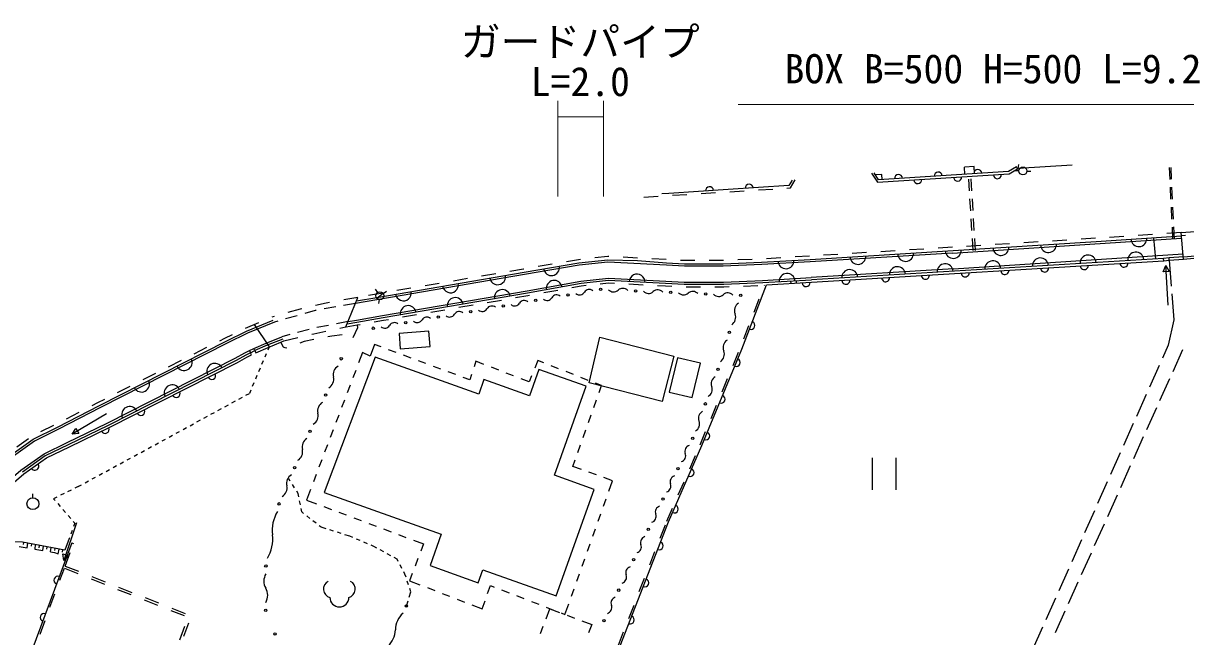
# Model space of a CAD drawing. Units: millimetres, scale not verified. Extents: x 40000 to 680000, y 20000 to 380000.
# Drawn here: x 255014 to 328033, y 299787 to 338342 of the extents above; entities that cross this region are included whole.
import ezdxf
from ezdxf.enums import TextEntityAlignment as Align

# ---------------------------------------------------------------- set-up
doc = ezdxf.new("R2010")
doc.units = ezdxf.units.MM
doc.header["$LTSCALE"] = 1000
for name, color, linetype, lineweight in [('M-BGD', 7, 'Continuous', 25), ('M-BGD-EXST', 7, 'Continuous', 25), ('M-STR-HTXT', 7, 'Continuous', 13)]:
    doc.layers.add(name, color=color, linetype=linetype, lineweight=lineweight)
doc.styles.add('ＭＳ ゴシック', font='')
doc.styles.get('ＭＳ ゴシック').set_extended_font_data('MS Gothic')

msp = doc.modelspace()

# ---------------------------------------------------------------- linework, layer by layer
at = {"layer": 'M-BGD'}
for p, q in [((314745, 329329), (314130, 329294)), ((314772, 328884), (314745, 329329)), ((314158, 328846), (314130, 329294)), ((317553, 329066), (317303, 329075)), ((317470, 329184), (317392, 329313)), ((317470, 329184), (317517, 329209)), ((318053, 329053), (318303, 329049)), ((327044, 328531), (327007, 329280)), ((327144, 328536), (327107, 329285)), ((301189, 327866), (302087, 327922)), ((302985, 327978), (303200, 327992)), ((303311, 328471), (303112, 328137)), ((303200, 327992), (303498, 328491)), ((314451, 327805), (314405, 328553)), ((314600, 327814), (314555, 328562)), ((327105, 327283), (327068, 328032)), ((327205, 327288), (327168, 328037)), ((294003, 327416), (294901, 327472)), ((295799, 327528), (296698, 327584)), ((297596, 327641), (298494, 327697)), ((299392, 327753), (300291, 327810)), ((314526, 326557), (314481, 327305)), ((314676, 326566), (314631, 327314)), ((327167, 326034), (327130, 326783)), ((327267, 326039), (327230, 326788)), ((314602, 325309), (314556, 326058)), ((314752, 325318), (314706, 326067)), ((322403, 324624), (327763, 324984)), ((324152, 324945), (323254, 324885)), ((325948, 325066), (325050, 325006)), ((327743, 325187), (326846, 325127)), ((327228, 324786), (327192, 325535)), ((327328, 324791), (327291, 325540)), ((327743, 325187), (329240, 325287)), ((328011, 325005), (327762, 324988)), ((304441, 323504), (322403, 324624)), ((313373, 324265), (312475, 324209)), ((313388, 323901), (327776, 324837)), ((315170, 324377), (314271, 324321)), ((314677, 324061), (314632, 324810)), ((314827, 324070), (314782, 324819)), ((316966, 324489), (316068, 324433)), ((318763, 324601), (317864, 324545)), ((320559, 324713), (319661, 324657)), ((322356, 324825), (321457, 324769)), ((325997, 324855), (326129, 323526)), ((289885, 323480), (289127, 323350)), ((290015, 323494), (289885, 323480)), ((289909, 323278), (291737, 323481)), ((291731, 323685), (290910, 323594)), ((291805, 323681), (291731, 323685)), ((291737, 323481), (293588, 323429)), ((293602, 323584), (292703, 323632)), ((295399, 323487), (294501, 323535)), ((300796, 323504), (299897, 323466)), ((301394, 323325), (304441, 323504)), ((302594, 323599), (301695, 323547)), ((304391, 323705), (303492, 323652)), ((313388, 323901), (304449, 323358)), ((313389, 323898), (304450, 323354)), ((306187, 323817), (305289, 323761)), ((307984, 323929), (307085, 323873)), ((309780, 324041), (308882, 323985)), ((311577, 324153), (310678, 324097)), ((313453, 322903), (327869, 323841)), ((326648, 323416), (326637, 323565)), ((326995, 323449), (326982, 323598)), ((326995, 323449), (327892, 323512)), ((327886, 323662), (328634, 323715)), ((286436, 322891), (285578, 322745)), ((286465, 322896), (286436, 322891)), ((286471, 322691), (289909, 323278)), ((289925, 323129), (286496, 322543)), ((288240, 323199), (287353, 323048)), ((291741, 323330), (289925, 323129)), ((295420, 323132), (291741, 323330)), ((293588, 323429), (295428, 323282)), ((296552, 323076), (295420, 323132)), ((295428, 323282), (296555, 323226)), ((296560, 323429), (296298, 323442)), ((298985, 323073), (296552, 323076)), ((296555, 323226), (298982, 323223)), ((297198, 323429), (296560, 323429)), ((298978, 323427), (298098, 323428)), ((298998, 323428), (298978, 323427)), ((298982, 323223), (301394, 323325)), ((301402, 323175), (298985, 323073)), ((304450, 323354), (301402, 323175)), ((313453, 322903), (304507, 322359)), ((326616, 322727), (326783, 323112)), ((326991, 322748), (326616, 322727)), ((326921, 320616), (326783, 323112)), ((326783, 323112), (326991, 322748)), ((326995, 323449), (327117, 321828)), ((286496, 322543), (275878, 320735)), ((277228, 321115), (286471, 322691)), ((282916, 322292), (282029, 322141)), ((284691, 322594), (283804, 322443)), ((286659, 321523), (290036, 322135)), ((290036, 322135), (291769, 322327)), ((291774, 322177), (290052, 321986)), ((291257, 321972), (291777, 322030)), ((291769, 322327), (295369, 322133)), ((295361, 321984), (291774, 322177)), ((291777, 322030), (292154, 322010)), ((295369, 322133), (296526, 322076)), ((296526, 322076), (299006, 322073)), ((299006, 322073), (301452, 322177)), ((301459, 322027), (299009, 321923)), ((301452, 322177), (304508, 322356)), ((304517, 322206), (301459, 322027)), ((303246, 321985), (303237, 322135)), ((303585, 322005), (303576, 322154)), ((277593, 321387), (276706, 321236)), ((277279, 321424), (277138, 321631)), ((277228, 321056), (277611, 321378)), ((277587, 319971), (286659, 321523)), ((286685, 321374), (277613, 319824)), ((277626, 321357), (277833, 321498)), ((279367, 321688), (278480, 321537)), ((281142, 321990), (280255, 321839)), ((290052, 321986), (286685, 321374)), ((287703, 321411), (288589, 321571)), ((289475, 321732), (290068, 321840)), ((290068, 321840), (290363, 321873)), ((293052, 321961), (293951, 321913)), ((294850, 321865), (295352, 321837)), ((295352, 321837), (295749, 321818)), ((296522, 321926), (295361, 321984)), ((299009, 321923), (296522, 321926)), ((296648, 321779), (297548, 321778)), ((298448, 321777), (299011, 321777)), ((299011, 321777), (299347, 321791)), ((300247, 321829), (301146, 321867)), ((301559, 321868), (301566, 321886)), ((327155, 321329), (327278, 319708)), ((274046, 320752), (273379, 320600)), ((274259, 320791), (274046, 320752)), ((275877, 320739), (275139, 320607)), ((276029, 321117), (275144, 320954)), ((275286, 319266), (276029, 321117)), ((275944, 320899), (277228, 321115)), ((277372, 320971), (277324, 320726)), ((282382, 320491), (283270, 320643)), ((284157, 320794), (285044, 320946)), ((285931, 321097), (286709, 321230)), ((286709, 321230), (286818, 321250)), ((300914, 320188), (301237, 321028)), ((270770, 319910), (270626, 319869)), ((272213, 319963), (271491, 319757)), ((272398, 320375), (271635, 320157)), ((272502, 320399), (272398, 320375)), ((273345, 320286), (272693, 320100)), ((273416, 320299), (273345, 320286)), ((274647, 320519), (273908, 320387)), ((275945, 319680), (277587, 319971)), ((278834, 319885), (279721, 320036)), ((280608, 320188), (281495, 320339)), ((268972, 319183), (269803, 319528)), ((269043, 318993), (270718, 319687)), ((270786, 319552), (269109, 318859)), ((269511, 319407), (270459, 318000)), ((271011, 319620), (270785, 319556)), ((274190, 319357), (273454, 319215)), ((275418, 319595), (274681, 319452)), ((274894, 319180), (275286, 319266)), ((275287, 319268), (275996, 319389)), ((275971, 319533), (275353, 319428)), ((275419, 319591), (275945, 319680)), ((276016, 319195), (275705, 318562)), ((277613, 319824), (275971, 319533)), ((275989, 319388), (276016, 319195)), ((275996, 319389), (276174, 319420)), ((277060, 319578), (277638, 319680)), ((277638, 319680), (277947, 319733)), ((300269, 318507), (300592, 319348)), ((327278, 319708), (326929, 318112)), ((267358, 318386), (267673, 318546)), ((267673, 318546), (268163, 318787)), ((267764, 318363), (269043, 318993)), ((269109, 318859), (267831, 318229)), ((270278, 318245), (271253, 318633)), ((271325, 318491), (270338, 318108)), ((271761, 318773), (271252, 318637)), ((271385, 318377), (272260, 318585)), ((272969, 319095), (272244, 318902)), ((273267, 318457), (272668, 318339)), ((273136, 318793), (273273, 318826)), ((273273, 318826), (274014, 318988)), ((274394, 318679), (274150, 318631)), ((275040, 318763), (274394, 318679)), ((280488, 318986), (278627, 318838)), ((278627, 318838), (278696, 317875)), ((280565, 318024), (280488, 318986)), ((259798, 314324), (267764, 318363)), ((267831, 318229), (259866, 314191)), ((265752, 317572), (266555, 317979)), ((268925, 317624), (269230, 317770)), ((269297, 317635), (268994, 317491)), ((269229, 317773), (269495, 317906)), ((269229, 317773), (269296, 317638)), ((269296, 317638), (269559, 317771)), ((269360, 317503), (269296, 317638)), ((269559, 317771), (269495, 317906)), ((269496, 317903), (270278, 318245)), ((269559, 317771), (269618, 317634)), ((270338, 318108), (269560, 317767)), ((270458, 318001), (270375, 317807)), ((271357, 317993), (271203, 318304)), ((271511, 317921), (271357, 317993)), ((271549, 317935), (271511, 317921)), ((272668, 318339), (272396, 318240)), ((276327, 317656), (276075, 316992)), ((276806, 317422), (276327, 317656)), ((277084, 318155), (276806, 317422)), ((277496, 318001), (277084, 318155)), ((278433, 317653), (277965, 317827)), ((278696, 317875), (280565, 318024)), ((299596, 316838), (299941, 317670)), ((326929, 318112), (326563, 317290)), ((327234, 316467), (327850, 317835)), ((260279, 313205), (268325, 317287)), ((268396, 317154), (260346, 313071)), ((264147, 316758), (264950, 317165)), ((268325, 317287), (268925, 317624)), ((268994, 317491), (268396, 317154)), ((270082, 317117), (269985, 316887)), ((270277, 317577), (270180, 317347)), ((279371, 317304), (278902, 317479)), ((280308, 316956), (279839, 317130)), ((283447, 317098), (283333, 316752)), ((283952, 316901), (283447, 317098)), ((287297, 317050), (287137, 316656)), ((287337, 317146), (287297, 317050)), ((287712, 316999), (287337, 317146)), ((262542, 315944), (263344, 316351)), ((269692, 316196), (269594, 315966)), ((269887, 316656), (269789, 316426)), ((275898, 316525), (275720, 316057)), ((281245, 316607), (280777, 316781)), ((282182, 316258), (281714, 316433)), ((283177, 316277), (283063, 315931)), ((284884, 316539), (284418, 316720)), ((285816, 316177), (285350, 316358)), ((286948, 316193), (286788, 315799)), ((288642, 316632), (288177, 316815)), ((289572, 316265), (289107, 316449)), ((326360, 316834), (325750, 315463)), ((260936, 315130), (261739, 315537)), ((269496, 315736), (269399, 315506)), ((275543, 315590), (275365, 315122)), ((283063, 315931), (282651, 316084)), ((286788, 315799), (286282, 315995)), ((290503, 315898), (290037, 316082)), ((291342, 315567), (290968, 315715)), ((291192, 315144), (291342, 315567)), ((298907, 315175), (299251, 316007)), ((326414, 314643), (327029, 316011)), ((259706, 314506), (260133, 314723)), ((268562, 314724), (268781, 314843)), ((269001, 314963), (269219, 315081)), ((269301, 315276), (269219, 315081)), ((325546, 315007), (324936, 313636)), ((257157, 312967), (259798, 314324)), ((259866, 314191), (257224, 312833)), ((259332, 314314), (259706, 314506)), ((267244, 314006), (267464, 314126)), ((267684, 314245), (267903, 314365)), ((268123, 314485), (268342, 314604)), ((275188, 314655), (275010, 314187)), ((290857, 314202), (291024, 314673)), ((298217, 313513), (298562, 314344)), ((325593, 312820), (326208, 314188)), ((257731, 313491), (258531, 313902)), ((260246, 313789), (258088, 312528)), ((265927, 313289), (266147, 313409)), ((266366, 313528), (266586, 313648)), ((266805, 313767), (267025, 313887)), ((274833, 313720), (274655, 313253)), ((290522, 313260), (290689, 313731)), ((255641, 312211), (257157, 312967)), ((257224, 312833), (255718, 312081)), ((256124, 312679), (256930, 313081)), ((257780, 311985), (260279, 313205)), ((260346, 313071), (257845, 311850)), ((258088, 312528), (258317, 312879)), ((258506, 312555), (258088, 312528)), ((258317, 312879), (258506, 312555)), ((264610, 312572), (264829, 312691)), ((265049, 312811), (265268, 312930)), ((265488, 313050), (265707, 313170)), ((274478, 312785), (274300, 312318)), ((290187, 312318), (290354, 312789)), ((297528, 311850), (297873, 312681)), ((324733, 313180), (324123, 311809)), ((254161, 311154), (255641, 312211)), ((255718, 312081), (254254, 311036)), ((254606, 311722), (255339, 312245)), ((256320, 311282), (257780, 311985)), ((257845, 311850), (256396, 311153)), ((263292, 311855), (263512, 311974)), ((263731, 312094), (263951, 312213)), ((264171, 312333), (264390, 312452)), ((274123, 311850), (273945, 311383)), ((289852, 311375), (290019, 311846)), ((324772, 310996), (325387, 312364)), ((254872, 310249), (256320, 311282)), ((256396, 311153), (254965, 310131)), ((261975, 311137), (262194, 311257)), ((262414, 311376), (262634, 311496)), ((262853, 311615), (263073, 311735)), ((296876, 310350), (297235, 311175)), ((323919, 311352), (323309, 309982)), ((260657, 310420), (260877, 310540)), ((261097, 310659), (261316, 310779)), ((261536, 310898), (261755, 311018)), ((273767, 310915), (273590, 310448)), ((289534, 310481), (289684, 310904)), ((290072, 310290), (289534, 310481)), ((323951, 309172), (324566, 310540)), ((259340, 309703), (259560, 309822)), ((259779, 309942), (259999, 310061)), ((260218, 310181), (260438, 310301)), ((271781, 309563), (271685, 309710)), ((273412, 309981), (273235, 309513)), ((291014, 309955), (290543, 310122)), ((292023, 309596), (291485, 309787)), ((258027, 309009), (257803, 308898)), ((258464, 309226), (258251, 309120)), ((258464, 309226), (258681, 309344)), ((258901, 309464), (259120, 309583)), ((272055, 309145), (271918, 309354)), ((272288, 308789), (272192, 308936)), ((273057, 309046), (272805, 308381)), ((291786, 308927), (292023, 309596)), ((296158, 308699), (296517, 309524)), ((323106, 309525), (322496, 308155)), ((257131, 308565), (256919, 308460)), ((256919, 308460), (257013, 308351)), ((257176, 308162), (257339, 307973)), ((257579, 308787), (257355, 308676)), ((272328, 308578), (272288, 308789)), ((272421, 308087), (272375, 308333)), ((272805, 308381), (273435, 308145)), ((291451, 307985), (291618, 308456)), ((323130, 307348), (323746, 308716)), ((257503, 307784), (257666, 307594)), ((272508, 307630), (272468, 307841)), ((272623, 307539), (272508, 307630)), ((273903, 307969), (274371, 307793)), ((274839, 307618), (275307, 307442)), ((291116, 307043), (291283, 307514)), ((295441, 307048), (295800, 307873)), ((322292, 307698), (321682, 306328)), ((258360, 306941), (257557, 304574)), ((257829, 307405), (257993, 307216)), ((258156, 307026), (258250, 306918)), ((258250, 306918), (258174, 306706)), ((273016, 307229), (272820, 307384)), ((273408, 306920), (273212, 307074)), ((273720, 306673), (273605, 306765)), ((275775, 307266), (276243, 307090)), ((276711, 306914), (277179, 306739)), ((295021, 305975), (295349, 306813)), ((322309, 305525), (322925, 306893)), ((257921, 305999), (257845, 305787)), ((258090, 306470), (258006, 306235)), ((274030, 306576), (273720, 306673)), ((274507, 306426), (274268, 306501)), ((274984, 306277), (274745, 306351)), ((275531, 306105), (275222, 306202)), ((275711, 306028), (275531, 306105)), ((277647, 306563), (278115, 306387)), ((278583, 306211), (279052, 306035)), ((290781, 306101), (290948, 306572)), ((254760, 305461), (255253, 305375)), ((255032, 305720), (255018, 305582)), ((255277, 305673), (255244, 305373)), ((255523, 305625), (255505, 305476)), ((255768, 305578), (255731, 305287)), ((255745, 305288), (256238, 305201)), ((256014, 305530), (255994, 305385)), ((256259, 305483), (256218, 305201)), ((256505, 305436), (256483, 305295)), ((256750, 305388), (256706, 305115)), ((256996, 305341), (256972, 305205)), ((257241, 305293), (257188, 304995)), ((257487, 305246), (257459, 305097)), ((257845, 305787), (257630, 305221)), ((258060, 305692), (258172, 305650)), ((276171, 305831), (275941, 305929)), ((276631, 305635), (276401, 305733)), ((277041, 305460), (276861, 305537)), ((277220, 305362), (277041, 305460)), ((277658, 305121), (277439, 305241)), ((279520, 305860), (280149, 305623)), ((280149, 305623), (279977, 305168)), ((290446, 305159), (290613, 305630)), ((321479, 305871), (320869, 304501)), ((256730, 305115), (256973, 305072)), ((256973, 305072), (257212, 304990)), ((257557, 304574), (257500, 304989)), ((257500, 304989), (257855, 304869)), ((257855, 304869), (257557, 304574)), ((257647, 304229), (257959, 305074)), ((257685, 304827), (257734, 304811)), ((278097, 304881), (277878, 305001)), ((278495, 304662), (278316, 304761)), ((278567, 304525), (278495, 304662)), ((279800, 304701), (279623, 304233)), ((290111, 304216), (290278, 304687)), ((294366, 304298), (294694, 305136)), ((321488, 303701), (322104, 305069)), ((257317, 303335), (257595, 304089)), ((257595, 304089), (258432, 303758)), ((257647, 304229), (258484, 303899)), ((278800, 304082), (278683, 304303)), ((278988, 303723), (278916, 303861)), ((279446, 303765), (279274, 303311)), ((320665, 304044), (320055, 302674)), ((259270, 303428), (260107, 303097)), ((259322, 303569), (260159, 303238)), ((279056, 303522), (278988, 303723)), ((279215, 303049), (279136, 303286)), ((279274, 303311), (279928, 303057)), ((289776, 303274), (289943, 303745)), ((293710, 302622), (294038, 303460)), ((320667, 301877), (321283, 303245)), ((256693, 301646), (257005, 302490)), ((260944, 302767), (261781, 302437)), ((260996, 302908), (261833, 302577)), ((279258, 302284), (279363, 302612)), ((279363, 302612), (279295, 302812)), ((280395, 302876), (280861, 302695)), ((281327, 302514), (281793, 302333)), ((284182, 302508), (284355, 303008)), ((284355, 303008), (284597, 302913)), ((285064, 302733), (285530, 302552)), ((285996, 302371), (286462, 302190)), ((289441, 302332), (289608, 302803)), ((262618, 302106), (263455, 301776)), ((262670, 302247), (263507, 301917)), ((264344, 301586), (265182, 301256)), ((279078, 301718), (279182, 302046)), ((282259, 302152), (282725, 301971)), ((283191, 301790), (283845, 301535)), ((283845, 301535), (284018, 302035)), ((286928, 302009), (287394, 301829)), ((287861, 301648), (288327, 301467)), ((289036, 301192), (289273, 301861)), ((293055, 300945), (293383, 301783)), ((319852, 302217), (319242, 300847)), ((264293, 301446), (265130, 301115)), ((287853, 300918), (288086, 301542)), ((288086, 301542), (288704, 301311)), ((288793, 301286), (289036, 301192)), ((289172, 301135), (289640, 300960)), ((319846, 300053), (320462, 301421)), ((256069, 299958), (256381, 300802)), ((265149, 300423), (264830, 299581)), ((265395, 300649), (265076, 299808)), ((287502, 299982), (287677, 300450)), ((290108, 300784), (290726, 300552)), ((290726, 300552), (290526, 300032)), ((319038, 300390), (318428, 299020)), ((292399, 299269), (292727, 300107))]:
    msp.add_line(p, q, dxfattribs=at)
for points in [[(320893, 329416), (317517, 329209), (317545, 329459)], [(308300, 328924), (308666, 328355), (316944, 328868), (317470, 329184)], [(317392, 329313), (316898, 329015), (308744, 328511), (308471, 328937)], [(308962, 328524), (308943, 328827), (308549, 328815)], [(303112, 328137), (299286, 327896), (295573, 327651), (295128, 327625)], [(329240, 325287), (329395, 323633), (327902, 323493), (327743, 325187)], [(327886, 323662), (326982, 323598), (326637, 323565), (304516, 322210)], [(301697, 321894), (304525, 322060), (326648, 323416), (326995, 323449)], [(289542, 291513), (292511, 299225), (295551, 307000), (297639, 311804), (300146, 317852), (301697, 321894)], [(269618, 317634), (270397, 317974), (271203, 318304), (271385, 318377)], [(251800, 307636), (254871, 310253), (256319, 311286), (257779, 311989), (260278, 313209), (268324, 317290), (268924, 317628), (269229, 317773)], [(251889, 307317), (255057, 310016), (256472, 311027), (257909, 311718), (260412, 312941), (268465, 317025), (269062, 317362), (269360, 317503)], [(257630, 305221), (254957, 305738), (252782, 305756)], [(258060, 305692), (255014, 297448), (255384, 297298), (255718, 297153), (277496, 288592), (277827, 288444), (278159, 288306), (280727, 294794)]]:
    msp.add_lwpolyline(points, dxfattribs=at)
for points in [[(295878, 317430), (295153, 314569), (290554, 315735), (291233, 318607)], [(290871, 309050), (288384, 309935), (290374, 315531), (287407, 316586), (286818, 314929), (283947, 315950), (283622, 315035), (277113, 317349), (273918, 308859), (281274, 306244), (280568, 304258), (283584, 303185), (283875, 304002), (288493, 302361)], [(295587, 315155), (297028, 314813), (297543, 316985), (296099, 317311)]]:
    msp.add_lwpolyline(points, close=True, dxfattribs=at)
for centre, radius in [((317803, 329057), 250), ((277419, 321217), 250), ((289239, 321270), 75), ((291279, 321619), 75), ((291279, 321619), 75), ((293479, 321523), 75), ((295680, 321428), 75), ((297880, 321332), 75), ((300081, 321236), 75), ((300081, 321236), 75), ((285160, 320573), 75), ((287200, 320922), 75), ((281081, 319876), 75), ((283121, 320224), 75), ((277002, 319178), 75), ((279042, 319527), 75), ((299368, 318914), 75), ((274984, 317254), 75), ((298655, 316592), 75), ((298655, 316592), 75), ((274008, 314975), 75), ((297859, 314424), 75), ((273032, 312697), 75), ((297062, 312256), 75), ((297062, 312256), 75), ((272057, 310418), 75), ((296133, 310348), 75), ((271081, 308139), 75), ((271081, 308139), 75), ((295205, 308440), 75), ((294276, 306532), 75), ((293347, 304624), 75), ((270252, 304236), 75), ((270252, 304236), 75), ((292418, 302715), 75), ((279078, 301718), 75), ((270244, 301448), 75), ((291490, 300807), 75), ((270832, 299966), 75)]:
    msp.add_circle(centre, radius, dxfattribs=at)
for centre, radius, start, end in [((309988, 328587), 250, 3.54144, 183.54144), ((312484, 328742), 250, 3.54144, 183.54144), ((313703, 328667), 250, 183.54144, 3.54144), ((314979, 328896), 250, 3.54144, 183.54144), ((316198, 328822), 250, 183.54144, 3.54144), ((298122, 327819), 250, 3.77169, 183.77169), ((300617, 327980), 250, 3.61111, 183.61111), ((311208, 328513), 250, 183.54144, 3.54144), ((316417, 324251), 500, 183.56825, 3.56825), ((319411, 324437), 500, 183.56825, 3.56825), ((325083, 324804), 500, 183.84823, 3.84823), ((307434, 323690), 500, 183.56825, 3.56825), ((310428, 323877), 500, 183.56825, 3.56825), ((313422, 324064), 500, 183.56825, 3.56825), ((318904, 323091), 500, 3.50759, 183.50759), ((321899, 323275), 500, 3.50759, 183.50759), ((324893, 323459), 500, 3.50759, 183.50759), ((288190, 322984), 500, 189.68092, 9.68092), ((302918, 323414), 500, 183.36022, 3.36022), ((306927, 322357), 500, 3.50759, 183.50759), ((309921, 322541), 500, 3.50759, 183.50759), ((312916, 322724), 500, 3.50759, 183.50759), ((315910, 322908), 500, 3.50759, 183.50759), ((316670, 322804), 250, 183.50759, 3.50759), ((319165, 322957), 250, 183.50759, 3.50759), ((321660, 323110), 250, 183.50759, 3.50759), ((324156, 323263), 250, 183.50759, 3.50759), ((284807, 322407), 500, 189.67672, 9.67672), ((288368, 321680), 500, 10.29144, 190.29144), ((293568, 322080), 500, 356.91504, 176.91504), ((302988, 322116), 500, 3.35266, 183.35266), ((304193, 322040), 250, 183.35677, 3.35677), ((306689, 322192), 250, 183.50759, 3.50759), ((309184, 322345), 250, 183.50759, 3.50759), ((311679, 322498), 250, 183.50759, 3.50759), ((314174, 322651), 250, 183.50759, 3.50759), ((278892, 321399), 500, 189.67672, 9.67672), ((281849, 321903), 500, 189.67672, 9.67672), ((285106, 321105), 500, 9.69707, 189.69707), ((289958, 321620), 348, 229.56893, 329.83211), ((290560, 321270), 348, 49.56893, 149.83211), ((292091, 321883), 424, 222.36051, 312.66377), ((292666, 321259), 424, 42.36051, 132.66377), ((294292, 321787), 424, 222.36051, 312.66377), ((294867, 321164), 424, 42.36051, 132.66377), ((296493, 321692), 424, 222.36051, 312.66377), ((297067, 321068), 424, 42.36051, 132.66377), ((298693, 321596), 424, 222.36051, 312.66377), ((299268, 320972), 424, 42.36051, 132.66377), ((279192, 320094), 500, 9.69707, 189.69707), ((282149, 320599), 500, 9.69707, 189.69707), ((284442, 320224), 348, 49.56893, 149.83211), ((285879, 320922), 348, 229.56893, 329.83211), ((286481, 320572), 348, 49.56893, 149.83211), ((287918, 321271), 348, 229.56893, 329.83211), ((288520, 320921), 348, 49.56893, 149.83211), ((300258, 320285), 573, 124.36966, 201.50027), ((280363, 319526), 348, 49.56893, 149.83211), ((281800, 320225), 348, 229.56893, 329.83211), ((282402, 319875), 348, 49.56893, 149.83211), ((283839, 320574), 348, 229.56893, 329.83211), ((299191, 319865), 573, 304.36966, 21.50027), ((277721, 319528), 348, 229.56893, 329.83211), ((278323, 319178), 348, 49.56893, 149.83211), ((279760, 319876), 348, 229.56893, 329.83211), ((300721, 319349), 250, 249.00526, 69.00526), ((299545, 317963), 573, 124.36966, 201.50027), ((298478, 317543), 573, 304.36966, 21.50027), ((265119, 317022), 500, 206.8882, 26.8882), ((267046, 316470), 500, 26.89316, 206.89316), ((299803, 317023), 250, 247.48021, 67.48021), ((266850, 316206), 250, 206.89374, 26.89374), ((275087, 316264), 609, 119.45454, 194.1784), ((262443, 315665), 500, 206.8882, 26.8882), ((264371, 315113), 500, 26.89316, 206.89316), ((273906, 315965), 609, 299.45454, 14.1784), ((297800, 315327), 491, 298.04171, 21.6203), ((298714, 315689), 491, 118.04171, 201.6203), ((264620, 315075), 250, 206.89374, 26.89374), ((298845, 314714), 250, 247.48021, 67.48021), ((261695, 313756), 500, 26.89316, 206.89316), ((262391, 313944), 250, 206.89374, 26.89374), ((274111, 313985), 609, 119.45454, 194.1784), ((272930, 313687), 609, 299.45454, 14.1784), ((297004, 313159), 491, 298.04171, 21.6203), ((297917, 313521), 491, 118.04171, 201.6203), ((260159, 312817), 250, 206.03693, 26.03693), ((297888, 312405), 250, 247.48021, 67.48021), ((273135, 311706), 609, 119.45454, 194.1784), ((296947, 311444), 377, 106.01021, 202.07896), ((271954, 311408), 609, 299.45454, 14.1784), ((296248, 311160), 377, 286.01021, 22.07896), ((255739, 310503), 250, 215.54912, 35.54912), ((296901, 310107), 250, 246.51182, 66.51182), ((272159, 309428), 609, 119.45454, 194.1784), ((296019, 309536), 377, 106.01021, 202.07896), ((270978, 309129), 609, 299.45454, 14.1784), ((295319, 309252), 377, 286.01021, 22.07896), ((272948, 306467), 2299, 149.02829, 186.99268), ((294391, 307344), 377, 286.01021, 22.07896), ((295090, 307627), 377, 106.01021, 202.07896), ((295905, 307815), 250, 246.51182, 66.51182), ((268385, 305908), 2299, 329.02829, 6.99268), ((294161, 305719), 377, 106.01021, 202.07896), ((293462, 305436), 377, 286.01021, 22.07896), ((294964, 305499), 250, 248.64478, 68.64478), ((293232, 303811), 377, 106.01021, 202.07896), ((257193, 303347), 250, 69.72526, 249.72526), ((270986, 303287), 861, 148.60027, 211.10384), ((292533, 303528), 377, 286.01021, 22.07896), ((294054, 303171), 250, 248.64478, 68.64478), ((269510, 302397), 861, 328.60027, 31.10384), ((291604, 301620), 377, 286.01021, 22.07896), ((292304, 301903), 377, 106.01021, 202.07896), ((256327, 301002), 250, 69.72526, 249.72526), ((279759, 300219), 1374, 130.45921, 179.71342), ((293143, 300842), 250, 248.64478, 68.64478), ((277011, 300233), 1374, 310.45921, 359.71342)]:
    msp.add_arc(centre, radius, start, end, dxfattribs=at)
at = {"layer": 'M-BGD-EXST'}
for p, q in [((308327, 311028), (308327, 309028)), ((309827, 311028), (309827, 309028)), ((255616, 308524), (255616, 308774))]:
    msp.add_line(p, q, dxfattribs=at)
msp.add_circle((255616, 308149), 375, dxfattribs=at)
for centre, radius, start, end in [((274407, 302781), 536, 116.08697, 255.3341), ((275335, 302781), 536, 284.66578, 63.91291), ((274871, 302262), 600, 179.99994, 359.99994)]:
    msp.add_arc(centre, radius, start, end, dxfattribs=at)
at = {"layer": 'M-STR-HTXT'}
for p, q in [((288600, 327461), (288600, 333461)), ((291463, 327461), (291463, 333461)), ((329931, 333233), (299924, 333233)), ((288600, 332461), (291463, 332461))]:
    msp.add_line(p, q, dxfattribs=at)

# ---------------------------------------------------------------- texts
at = {"layer": 'M-STR-HTXT', "style": 'ＭＳ ゴシック'}
for s, p in [('ガードパイプ', (290003, 335714)), ('L=2.0', (290003, 333214))]:
    msp.add_text(s, height=1833, dxfattribs=at).set_placement(p, align=Align.BOTTOM_CENTER)
msp.add_text('BOX B=500 H=500 L=9.2', height=1833, dxfattribs=at).set_placement((315924, 335483), align=Align.MIDDLE_CENTER)

doc.saveas('drawing.dxf')
